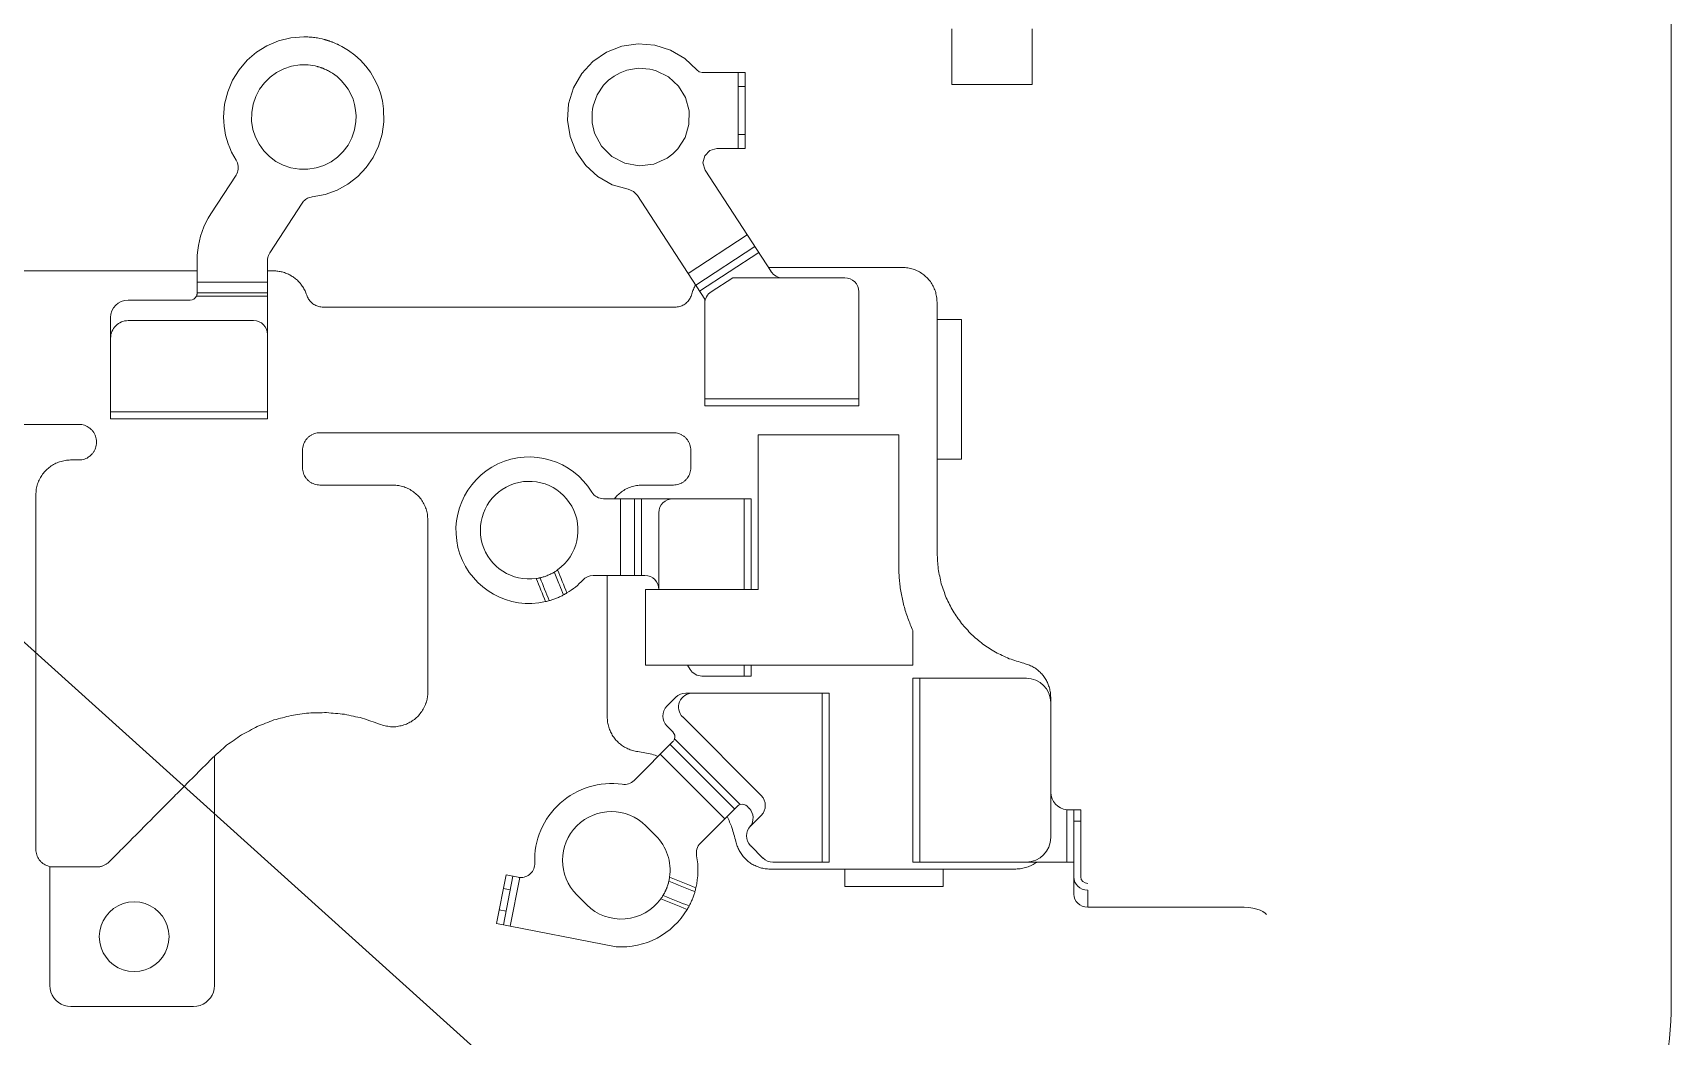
# Model space of a CAD drawing. Header units: millimetres. Extents: x 1863 to 2194, y 977 to 1295.
# Drawn here: x 2170.47 to 2193.97, y 997.81 to 1012.19 of the extents above; entities that cross this region are included whole.
import ezdxf

# ---------------------------------------------------------------- set-up
doc = ezdxf.new("R2010")
doc.units = ezdxf.units.MM
doc.layers.add('05 Tray 實際版框', color=220, linetype='Continuous', lineweight=25)
doc.layers.add('2', color=7, linetype='Continuous', true_color=0xffffff)
doc.layers.add('BMLJ', color=4, linetype='Continuous')
doc.layers.get('0').off()

# ---------------------------------------------------------------- blocks, each defined once
blk = doc.blocks.new('A$C1B9535D9')
at = {"layer": '2', "color": 35, "linetype": 'Continuous', "lineweight": 18}
for p, q in [((71.431, 142.831), (71.431, 145.004)), ((70.036, 142.551), (70.036, 142.731)), ((70.036, 142.731), (70.999, 142.731)), ((71.244, 142.631), (70.036, 142.631)), ((70.201, 142.731), (70.201, 142.631)), ((70.786, 142.631), (70.786, 140.325)), ((71.187, 142.831), (71.431, 142.831)), ((70.786, 142.531), (70.036, 142.531)), ((70.436, 142.301), (68.501, 142.301)), ((59.644, 142.033), (58.844, 142.033)), ((59.644, 140.883), (59.644, 142.033)), ((68.151, 140.325), (68.151, 141.951)), ((70.79, 142.095), (70.786, 142.1)), ((63.013, 140.671), (63.013, 141.021)), ((63.013, 141.021), (65.013, 141.021)), ((65.013, 141.021), (65.013, 140.671)), ((58.844, 140.883), (59.644, 140.883)), ((70.887, 140.76), (71.136, 140.76)), ((71.136, 140.76), (71.136, 139.346)), ((68.151, 140.425), (70.786, 140.425)), ((70.786, 140.325), (68.151, 140.325)), ((64.246, 139.548), (62.614, 139.548)), ((64.146, 137.341), (64.146, 139.548)), ((64.246, 139.548), (64.246, 137.341)), ((62.414, 137.74), (62.414, 139.348)), ((71.136, 139.346), (70.887, 139.346)), ((68.365, 139.125), (70.786, 139.125)), ((68.365, 137.066), (68.365, 139.125)), ((70.786, 139.125), (70.786, 138.316)), ((70.786, 139.025), (68.365, 139.025)), ((60.869, 137.347), (62.322, 138.29)), ((69.834, 138.15), (68.707, 137.023)), ((70.117, 138.15), (70.269, 137.998)), ((70.728, 138.174), (70.551, 137.998)), ((59.471, 137.921), (60.561, 137.921)), ((59.471, 137.301), (59.471, 137.921)), ((59.671, 137.921), (59.671, 137.82)), ((60.361, 137.82), (60.361, 137.921)), ((60.561, 137.921), (60.561, 137.515)), ((62.351, 137.101), (61.8, 137.95)), ((61.967, 138.059), (62.519, 137.21)), ((62.051, 138.114), (62.603, 137.264)), ((64.664, 138.107), (66.88, 138.107)), ((65.58, 138.007), (66.88, 138.007)), ((65.58, 135.89), (65.58, 138.007)), ((66.88, 137.907), (65.58, 137.907)), ((66.88, 138.107), (66.88, 136.49)), ((67.965, 138.007), (68.12, 138.007)), ((68.12, 137.907), (67.965, 137.907)), ((68.12, 138.007), (68.12, 137.299)), ((69.987, 137.949), (70.012, 137.974)), ((60.561, 137.82), (59.471, 137.82)), ((62.414, 137.74), (62.613, 137.432)), ((69.022, 136.906), (69.963, 137.847)), ((69.1, 136.843), (70.026, 137.769)), ((69.987, 137.808), (70.517, 137.278)), ((60.561, 137.515), (60.589, 137.412)), ((70.167, 137.627), (69.241, 136.701)), ((59.272, 137.053), (59.435, 137.224)), ((59.435, 137.224), (59.461, 137.259)), ((59.461, 137.259), (59.471, 137.301)), ((60.589, 137.412), (60.665, 137.339)), ((60.665, 137.339), (60.768, 137.314)), ((60.768, 137.314), (60.869, 137.347)), ((62.721, 137.341), (61.233, 136.375)), ((62.721, 137.341), (64.246, 137.341)), ((59.152, 136.849), (59.272, 137.053)), ((59.534, 136.818), (59.666, 136.961)), ((59.666, 136.961), (59.832, 137.063)), ((59.832, 137.063), (60.02, 137.115)), ((60.02, 137.115), (60.216, 137.113)), ((60.216, 137.113), (60.403, 137.057)), ((60.403, 137.057), (60.567, 136.952)), ((67.965, 137.091), (68.026, 137.129)), ((59.08, 136.623), (59.152, 136.849)), ((59.447, 136.642), (59.534, 136.818)), ((60.567, 136.952), (60.638, 136.881)), ((60.638, 136.881), (60.698, 136.802)), ((60.698, 136.802), (60.784, 136.61)), ((68.424, 136.925), (68.551, 136.797)), ((68.693, 136.738), (68.693, 136.738)), ((68.834, 136.797), (68.919, 136.882)), ((69.616, 136.326), (69.06, 136.882)), ((59.061, 136.387), (59.08, 136.623)), ((59.411, 136.383), (59.423, 136.551)), ((59.423, 136.551), (59.433, 136.597)), ((59.433, 136.597), (59.447, 136.642)), ((60.784, 136.61), (60.81, 136.401)), ((66.88, 136.682), (65.78, 136.682)), ((70.266, 136.496), (70.408, 136.637)), ((59.095, 136.153), (59.061, 136.387)), ((59.44, 136.22), (59.411, 136.383)), ((60.81, 136.401), (60.773, 136.195)), ((61.175, 136.318), (61.145, 136.241)), ((61.233, 136.375), (61.175, 136.318)), ((65.58, 136.432), (66.68, 136.432)), ((65.58, 136.332), (66.68, 136.332)), ((66.68, 136.482), (66.68, 135.738)), ((59.181, 135.932), (59.095, 136.153)), ((59.475, 136.126), (59.44, 136.22)), ((59.523, 136.04), (59.475, 136.126)), ((59.583, 135.961), (59.523, 136.04)), ((60.773, 136.195), (60.676, 136.008)), ((61.145, 136.241), (61.079, 136.014)), ((66.68, 136.132), (65.58, 136.132)), ((72.001, 136.071), (71.667, 134.355)), ((59.314, 135.737), (59.181, 135.932)), ((59.654, 135.89), (59.583, 135.961)), ((59.793, 135.797), (59.654, 135.89)), ((59.95, 135.74), (59.793, 135.797)), ((60.528, 135.859), (60.342, 135.761)), ((60.676, 136.008), (60.528, 135.859)), ((60.963, 135.808), (60.804, 135.633)), ((61.079, 136.014), (60.963, 135.808)), ((59.488, 135.575), (59.314, 135.737)), ((59.693, 135.458), (59.488, 135.575)), ((59.996, 135.73), (59.95, 135.74)), ((60.043, 135.724), (59.996, 135.73)), ((60.194, 135.726), (60.043, 135.724)), ((60.342, 135.761), (60.194, 135.726)), ((60.804, 135.633), (60.609, 135.497)), ((65.484, 135.719), (65.484, 135.719)), ((71.398, 135.647), (71.256, 135.506)), ((59.92, 135.388), (59.693, 135.458)), ((60.156, 135.372), (59.92, 135.388)), ((60.39, 135.409), (60.156, 135.372)), ((60.609, 135.497), (60.39, 135.409)), ((71.004, 134.664), (70.97, 134.491)), ((71.007, 134.687), (71.705, 134.551)), ((71.667, 134.355), (70.97, 134.491)), ((70.989, 134.589), (71.686, 134.453)), ((71.185, 134.551), (71.166, 134.452)), ((71.471, 134.393), (71.49, 134.491)), ((59.99, 132.734), (59.878, 132.717)), ((59.99, 132.734), (60.177, 132.739)), ((60.357, 132.714), (60.177, 132.739)), ((59.469, 132.545), (59.38, 132.479)), ((59.469, 132.545), (59.564, 132.602)), ((59.564, 132.602), (59.664, 132.651)), ((59.769, 132.689), (59.664, 132.651)), ((59.878, 132.717), (59.769, 132.689)), ((60.529, 132.663), (60.357, 132.714)), ((60.689, 132.585), (60.529, 132.663)), ((60.689, 132.585), (60.834, 132.485)), ((59.222, 132.321), (59.155, 132.231)), ((59.222, 132.321), (59.297, 132.404)), ((59.297, 132.404), (59.38, 132.479)), ((59.782, 132.265), (59.712, 132.227)), ((59.855, 132.297), (59.782, 132.265)), ((59.855, 132.297), (59.932, 132.32)), ((59.932, 132.32), (60.011, 132.334)), ((60.092, 132.341), (60.011, 132.334)), ((60.174, 132.338), (60.092, 132.341)), ((60.174, 132.338), (60.295, 132.318)), ((60.295, 132.318), (60.407, 132.28)), ((60.407, 132.28), (60.511, 132.225)), ((60.962, 132.364), (60.834, 132.485)), ((61.071, 132.224), (60.962, 132.364)), ((59.043, 132.018), (59.054, 132.046)), ((59.089, 132.118), (59.074, 132.089)), ((59.097, 132.134), (59.089, 132.118)), ((59.097, 132.134), (59.155, 132.231)), ((59.482, 132.001), (59.531, 132.067)), ((59.586, 132.127), (59.531, 132.067)), ((59.586, 132.127), (59.646, 132.181)), ((59.646, 132.181), (59.712, 132.227)), ((60.603, 132.156), (60.511, 132.225)), ((60.603, 132.156), (60.684, 132.074)), ((60.684, 132.074), (60.751, 131.981)), ((61.071, 132.224), (61.158, 132.067)), ((61.22, 131.896), (61.158, 132.067)), ((58.977, 131.787), (58.984, 131.82)), ((58.984, 131.82), (58.991, 131.852)), ((58.994, 131.868), (58.991, 131.852)), ((58.994, 131.868), (58.998, 131.883)), ((59.023, 131.965), (59.028, 131.979)), ((59.038, 132.006), (59.043, 132.018)), ((59.397, 131.822), (59.392, 131.808)), ((59.397, 131.822), (59.401, 131.836)), ((59.404, 131.841), (59.401, 131.836)), ((59.422, 131.888), (59.411, 131.863)), ((59.428, 131.901), (59.422, 131.888)), ((59.428, 131.901), (59.434, 131.915)), ((59.441, 131.929), (59.434, 131.915)), ((59.441, 131.929), (59.448, 131.943)), ((59.448, 131.943), (59.465, 131.973)), ((59.482, 132.001), (59.465, 131.973)), ((60.804, 131.878), (60.751, 131.981)), ((60.804, 131.878), (60.84, 131.766)), ((61.22, 131.896), (61.254, 131.712)), ((58.961, 131.631), (58.962, 131.65)), ((58.961, 131.631), (58.961, 131.611)), ((58.961, 131.592), (58.961, 131.611)), ((58.961, 131.592), (58.976, 131.405)), ((58.963, 131.67), (58.962, 131.65)), ((58.963, 131.67), (58.965, 131.69)), ((58.965, 131.69), (58.967, 131.709)), ((58.967, 131.709), (58.969, 131.729)), ((58.971, 131.748), (58.969, 131.729)), ((58.974, 131.768), (58.971, 131.748)), ((58.977, 131.787), (58.974, 131.768)), ((59.363, 131.655), (59.367, 131.688)), ((59.363, 131.655), (59.363, 131.533)), ((59.372, 131.721), (59.367, 131.688)), ((59.372, 131.721), (59.378, 131.753)), ((59.378, 131.753), (59.385, 131.782)), ((60.84, 131.766), (60.858, 131.649)), ((60.858, 131.527), (60.858, 131.649)), ((61.254, 131.712), (61.257, 131.694)), ((61.261, 131.676), (61.257, 131.694)), ((61.267, 131.659), (61.261, 131.676)), ((61.267, 131.659), (61.274, 131.643)), ((61.282, 131.628), (61.274, 131.643)), ((61.282, 131.628), (61.292, 131.613)), ((61.304, 131.6), (61.292, 131.613)), ((61.316, 131.587), (61.304, 131.6)), ((61.316, 131.587), (61.329, 131.575)), ((61.344, 131.565), (61.329, 131.575)), ((61.344, 131.565), (62.055, 131.104)), ((59.019, 131.228), (58.976, 131.405)), ((59.381, 131.415), (59.363, 131.533)), ((59.381, 131.415), (59.417, 131.304)), ((60.8, 131.294), (60.838, 131.406)), ((60.858, 131.527), (60.838, 131.406)), ((59.019, 131.228), (59.089, 131.063)), ((59.417, 131.304), (59.47, 131.201)), ((59.537, 131.108), (59.47, 131.201)), ((59.618, 131.026), (59.537, 131.108)), ((60.594, 131.017), (60.676, 131.098)), ((60.745, 131.191), (60.676, 131.098)), ((60.745, 131.191), (60.8, 131.294)), ((62.055, 131.104), (62.065, 131.098)), ((62.065, 131.098), (62.075, 131.092)), ((62.075, 131.092), (62.085, 131.087)), ((59.089, 131.063), (59.182, 130.912)), ((59.297, 130.778), (59.182, 130.912)), ((59.618, 131.026), (59.71, 130.956)), ((59.71, 130.956), (59.814, 130.902)), ((59.926, 130.864), (59.814, 130.902)), ((60.047, 130.844), (59.926, 130.864)), ((60.286, 130.861), (60.169, 130.843)), ((60.286, 130.861), (60.397, 130.898)), ((60.5, 130.95), (60.397, 130.898)), ((60.594, 131.017), (60.5, 130.95)), ((62.085, 131.087), (62.096, 131.083)), ((62.096, 131.083), (62.107, 131.079)), ((62.118, 131.076), (62.107, 131.079)), ((62.118, 131.076), (62.129, 131.074)), ((62.129, 131.074), (62.141, 131.072)), ((62.152, 131.071), (62.141, 131.072)), ((62.164, 131.071), (62.152, 131.071)), ((64.433, 131.071), (62.164, 131.071)), ((62.627, 131.071), (62.627, 130.061)), ((62.677, 130.051), (62.677, 131.071)), ((63.027, 129.071), (63.027, 130.871)), ((64.333, 128.821), (64.333, 131.071)), ((64.433, 131.071), (64.433, 128.821)), ((59.297, 130.778), (59.431, 130.663)), ((59.431, 130.663), (59.582, 130.57)), ((60.047, 130.844), (60.169, 130.843)), ((60.726, 130.619), (60.67, 130.586)), ((60.746, 130.631), (60.726, 130.619)), ((60.767, 130.639), (60.746, 130.631)), ((60.789, 130.646), (60.767, 130.639)), ((60.812, 130.65), (60.789, 130.646)), ((60.812, 130.65), (60.834, 130.651)), ((60.856, 130.649), (60.834, 130.651)), ((60.856, 130.649), (60.879, 130.645)), ((60.879, 130.645), (60.901, 130.639)), ((60.922, 130.63), (60.901, 130.639)), ((60.922, 130.63), (60.942, 130.619)), ((61.499, 130.256), (60.942, 130.619)), ((59.747, 130.5), (59.582, 130.57)), ((59.747, 130.5), (59.924, 130.456)), ((60.11, 130.441), (59.924, 130.456)), ((60.11, 130.441), (60.176, 130.443)), ((60.24, 130.449), (60.176, 130.443)), ((60.305, 130.458), (60.24, 130.449)), ((60.305, 130.458), (60.368, 130.47)), ((60.431, 130.487), (60.368, 130.47)), ((60.431, 130.487), (60.493, 130.506)), ((60.493, 130.506), (60.553, 130.529)), ((60.553, 130.529), (60.612, 130.556)), ((60.612, 130.556), (60.67, 130.586)), ((61.499, 130.256), (61.559, 130.22)), ((61.621, 130.187), (61.559, 130.22)), ((61.684, 130.158), (61.621, 130.187)), ((61.749, 130.133), (61.684, 130.158)), ((69.269, 130.309), (72.555, 130.309)), ((72.555, 130.309), (72.604, 130.305)), ((72.604, 130.305), (72.65, 130.294)), ((72.65, 130.294), (72.693, 130.275)), ((72.693, 130.275), (72.733, 130.251)), ((72.733, 130.251), (72.767, 130.221)), ((72.767, 130.221), (72.797, 130.186)), ((72.797, 130.186), (72.822, 130.147)), ((61.749, 130.133), (61.815, 130.111)), ((61.882, 130.093), (61.815, 130.111)), ((61.882, 130.093), (61.95, 130.079)), ((62.019, 130.069), (61.95, 130.079)), ((62.088, 130.063), (62.019, 130.069)), ((62.158, 130.061), (62.088, 130.063)), ((62.158, 130.061), (62.477, 130.061)), ((62.633, 130.061), (62.477, 130.061)), ((62.733, 129.071), (62.733, 129.961)), ((72.822, 130.147), (72.84, 130.104)), ((72.84, 130.104), (72.851, 130.058)), ((72.851, 130.058), (72.855, 130.01)), ((72.855, 130.01), (72.855, 128.25)), ((71.453, 129.454), (71.412, 129.389)), ((71.502, 129.513), (71.453, 129.454)), ((71.561, 129.563), (71.502, 129.513)), ((71.626, 129.603), (71.561, 129.563)), ((71.697, 129.634), (71.626, 129.603)), ((71.774, 129.653), (71.697, 129.634)), ((71.855, 129.659), (71.774, 129.653)), ((71.936, 129.653), (71.855, 129.659)), ((72.013, 129.634), (71.936, 129.653)), ((72.085, 129.603), (72.013, 129.634)), ((72.151, 129.563), (72.085, 129.603)), ((72.209, 129.513), (72.151, 129.563)), ((72.259, 129.454), (72.209, 129.513)), ((72.3, 129.389), (72.259, 129.454)), ((71.363, 129.24), (71.356, 129.159)), ((71.382, 129.317), (71.363, 129.24)), ((71.412, 129.389), (71.382, 129.317)), ((72.33, 129.317), (72.3, 129.389)), ((72.349, 129.24), (72.33, 129.317)), ((72.356, 129.159), (72.349, 129.24)), ((71.356, 129.159), (71.363, 129.078)), ((71.363, 129.078), (71.382, 129.001)), ((71.382, 129.001), (71.412, 128.929)), ((72.3, 128.929), (72.33, 129.001)), ((72.33, 129.001), (72.349, 129.078)), ((72.349, 129.078), (72.356, 129.159)), ((64.433, 128.821), (62.983, 128.821)), ((71.412, 128.929), (71.453, 128.863)), ((71.453, 128.863), (71.502, 128.805)), ((71.502, 128.805), (71.561, 128.755)), ((71.561, 128.755), (71.626, 128.714)), ((72.085, 128.714), (72.151, 128.755)), ((72.151, 128.755), (72.209, 128.805)), ((72.209, 128.805), (72.259, 128.863)), ((72.259, 128.863), (72.3, 128.929)), ((71.626, 128.714), (71.697, 128.684)), ((71.697, 128.684), (71.774, 128.665)), ((71.774, 128.665), (71.855, 128.658)), ((71.855, 128.658), (71.936, 128.665)), ((71.936, 128.665), (72.013, 128.684)), ((72.013, 128.684), (72.085, 128.714)), ((72.767, 128.037), (72.733, 128.007)), ((72.797, 128.072), (72.767, 128.037)), ((72.822, 128.112), (72.797, 128.072)), ((72.84, 128.155), (72.822, 128.112)), ((72.851, 128.201), (72.84, 128.155)), ((72.855, 128.25), (72.851, 128.201)), ((72.555, 127.95), (70.85, 127.95)), ((72.604, 127.953), (72.555, 127.95)), ((72.65, 127.965), (72.604, 127.953)), ((72.693, 127.983), (72.65, 127.965)), ((72.733, 128.007), (72.693, 127.983))]:
    blk.add_line(p, q, dxfattribs=at)
for centre, radius, start, end in [((69.786, 142.551), 0.25, 270, 355.4892), ((68.501, 141.951), 0.35, 90, 180), ((70.436, 141.951), 0.35, 0, 90), ((62.614, 139.348), 0.2, 90, 180), ((62.214, 138.457), 0.2, 302.9887, 0), ((69.975, 138.008), 0.2, 45, 135), ((70.586, 138.316), 0.2, 315, 0), ((70.058, 137.879), 0.1, 135, 198.5792), ((70.153, 137.833), 0.2, 50.0198, 135), ((70.41, 138.139), 0.2, 224.9992, 315), ((62.781, 137.541), 0.2, 212.9616, 270), ((67.92, 137.299), 0.2, 301.9264, 0), ((70.658, 137.419), 0.2, 225, 280.8385), ((70.903, 136.142), 1.1, 76.6707, 100.8376), ((68.565, 137.164), 0.2, 180, 315), ((68.565, 137.066), 0.2, 180, 225), ((70.903, 136.142), 1.1, 356.2892, 59.3293), ((65.78, 136.882), 0.2, 180, 270), ((68.693, 136.938), 0.2, 225, 315), ((68.99, 136.811), 0.1, 71.4208, 135), ((70.903, 136.142), 0.7, 81.7038, 135), ((66.88, 136.482), 0.2, 90, 180), ((70.761, 136.001), 0.7, 135, 315), ((70.903, 136.142), 0.7, 315, 54.2962), ((69.474, 136.185), 0.2, 351.869, 45), ((70.761, 136.001), 1.1, 171.8701, 272.0234), ((65.38, 135.89), 0.2, 301.3323, 0), ((66.03, 134.822), 1.05, 121.3323, 12.913), ((66.88, 135.738), 0.2, 179.9987, 227.1564), ((66.03, 134.822), 1.05, 31.087, 47.1564), ((66.03, 134.822), 0.7, 35.7037, 286.2957), ((66.03, 134.822), 0.7, 286.2957, 8.2962), ((70.807, 134.702), 0.2, 355.7936, 92.022), ((63.227, 130.871), 0.2, 90, 180), ((62.633, 129.961), 0.1, 0, 64.0427), ((62.983, 129.071), 0.25, 180, 270), ((63.277, 129.071), 0.25, 179.999, 270)]:
    blk.add_arc(centre, radius, start, end, dxfattribs=at)
for centre, major_axis, ratio, start_param, end_param in [((71.568, 145.004), (0, -0.4), 0.34202, 3.355769, 4.712389), ((70.999, 142.831), (0, 0.1), 0.939693, 3.141593, 4.712389), ((70.999, 142.831), (0, -0.2), 0.939693, 0, 1.570778), ((71.244, 142.831), (0, 0.2), 0.939693, 3.141593, 4.712389)]:
    blk.add_ellipse(centre, major_axis=major_axis, ratio=ratio, start_param=start_param, end_param=end_param, dxfattribs=at)
for points, degree in [([(70.036, 142.531), (70.036, 142.538), (70.036, 142.544), (70.036, 142.551)], 3), ([(68.065, 142.149), (68.051, 142.132), (68.037, 142.115), (68.023, 142.098)], 3), ([(68.114, 142.193), (68.098, 142.178), (68.082, 142.163), (68.065, 142.149)], 3), ([(68.168, 142.23), (68.15, 142.217), (68.132, 142.205), (68.114, 142.193)], 3), ([(68.227, 142.26), (68.208, 142.25), (68.188, 142.24), (68.168, 142.23)], 3), ([(68.29, 142.282), (68.269, 142.274), (68.248, 142.267), (68.227, 142.26)], 3), ([(68.356, 142.295), (68.334, 142.291), (68.312, 142.286), (68.29, 142.282)], 3), ([(68.424, 142.3), (68.401, 142.298), (68.379, 142.297), (68.356, 142.295)], 3), ([(68.482, 142.3), (68.424, 142.3)], 1), ([(67.938, 141.916), (67.916, 141.846), (67.894, 141.775), (67.872, 141.704)], 3), ([(67.958, 141.982), (67.951, 141.96), (67.945, 141.938), (67.938, 141.916)], 3), ([(67.987, 142.043), (67.977, 142.022), (67.968, 142.002), (67.958, 141.982)], 3), ([(68.023, 142.098), (68.011, 142.08), (67.999, 142.061), (67.987, 142.043)], 3), ([(70.831, 142.03), (70.817, 142.052), (70.804, 142.073), (70.79, 142.095)], 3), ([(70.861, 141.958), (70.851, 141.982), (70.841, 142.006), (70.831, 142.03)], 3), ([(70.88, 141.881), (70.874, 141.907), (70.867, 141.932), (70.861, 141.958)], 3), ([(67.872, 141.704), (67.841, 141.638), (67.81, 141.573), (67.779, 141.507)], 3), ([(70.887, 141.8), (70.884, 141.827), (70.882, 141.854), (70.88, 141.881)], 3), ([(70.887, 138.275), (70.887, 141.8)], 1), ([(67.779, 141.507), (67.74, 141.446), (67.701, 141.386), (67.662, 141.326)], 3), ([(67.662, 141.326), (67.616, 141.271), (67.57, 141.217), (67.524, 141.163)], 3), ([(67.366, 141.02), (67.307, 140.98), (67.249, 140.94), (67.191, 140.899)], 3), ([(67.524, 141.163), (67.471, 141.115), (67.419, 141.068), (67.366, 141.02)], 3), ([(66.797, 140.73), (66.726, 140.716), (66.655, 140.701), (66.584, 140.686)], 3), ([(67, 140.802), (66.932, 140.778), (66.865, 140.754), (66.797, 140.73)], 3), ([(67.191, 140.899), (67.127, 140.867), (67.064, 140.835), (67, 140.802)], 3), ([(62.41, 140.525), (62.393, 140.505), (62.377, 140.486), (62.36, 140.467)], 3), ([(62.468, 140.575), (62.449, 140.558), (62.43, 140.541), (62.41, 140.525)], 3), ([(62.534, 140.615), (62.512, 140.602), (62.49, 140.588), (62.468, 140.575)], 3), ([(62.606, 140.646), (62.582, 140.635), (62.558, 140.625), (62.534, 140.615)], 3), ([(62.683, 140.664), (62.657, 140.658), (62.631, 140.652), (62.606, 140.646)], 3), ([(62.764, 140.671), (62.737, 140.669), (62.71, 140.667), (62.683, 140.664)], 3), ([(66.362, 140.671), (62.764, 140.671)], 1), ([(66.584, 140.686), (66.51, 140.681), (66.436, 140.676), (66.362, 140.671)], 3), ([(62.27, 140.253), (62.268, 140.225), (62.266, 140.198), (62.264, 140.171)], 3), ([(62.289, 140.33), (62.283, 140.304), (62.276, 140.278), (62.27, 140.253)], 3), ([(62.319, 140.401), (62.309, 140.377), (62.299, 140.353), (62.289, 140.33)], 3), ([(62.36, 140.467), (62.347, 140.445), (62.333, 140.423), (62.319, 140.401)], 3), ([(67.292, 140.253), (67.262, 140.242), (67.232, 140.232), (67.203, 140.222)], 3), ([(67.381, 140.287), (67.351, 140.275), (67.322, 140.264), (67.292, 140.253)], 3), ([(67.468, 140.325), (67.439, 140.312), (67.41, 140.3), (67.381, 140.287)], 3), ([(67.965, 140.325), (67.468, 140.325)], 1), ([(67.965, 136.49), (67.965, 140.325)], 1), ([(62.264, 140.171), (62.264, 138.251)], 1), ([(66.55, 140.122), (64.664, 140.122)], 1), ([(64.664, 140.122), (64.664, 138.107)], 1), ([(66.645, 140.124), (66.613, 140.123), (66.582, 140.122), (66.55, 140.122)], 3), ([(66.74, 140.13), (66.708, 140.128), (66.676, 140.126), (66.645, 140.124)], 3), ([(66.834, 140.14), (66.802, 140.137), (66.771, 140.133), (66.74, 140.13)], 3), ([(66.927, 140.155), (66.896, 140.15), (66.865, 140.145), (66.834, 140.14)], 3), ([(67.02, 140.173), (66.989, 140.167), (66.958, 140.161), (66.927, 140.155)], 3), ([(67.112, 140.196), (67.081, 140.188), (67.05, 140.181), (67.02, 140.173)], 3), ([(67.203, 140.222), (67.172, 140.213), (67.142, 140.204), (67.112, 140.196)], 3), ([(70.845, 138.075), (70.852, 138.096), (70.86, 138.117), (70.868, 138.139)], 3), ([(70.868, 138.139), (70.872, 138.161), (70.877, 138.183), (70.882, 138.206)], 3), ([(70.882, 138.206), (70.883, 138.229), (70.885, 138.252), (70.887, 138.275)], 3), ([(70.679, 137.869), (70.696, 137.884), (70.713, 137.898), (70.73, 137.912)], 3), ([(70.73, 137.912), (70.745, 137.929), (70.761, 137.945), (70.776, 137.961)], 3), ([(70.776, 137.961), (70.788, 137.979), (70.801, 137.998), (70.814, 138.016)], 3), ([(70.814, 138.016), (70.824, 138.036), (70.835, 138.055), (70.845, 138.075)], 3), ([(70.133, 137.662), (70.186, 137.685), (70.239, 137.707), (70.292, 137.73)], 3), ([(70.292, 137.73), (70.359, 137.749), (70.425, 137.767), (70.492, 137.786)], 3), ([(70.492, 137.786), (70.514, 137.793), (70.537, 137.799), (70.559, 137.806)], 3), ([(70.559, 137.806), (70.58, 137.815), (70.601, 137.824), (70.622, 137.834)], 3), ([(70.622, 137.834), (70.641, 137.846), (70.66, 137.858), (70.679, 137.869)], 3), ([(62.519, 137.205), (62.539, 137.195), (62.559, 137.186), (62.579, 137.176)], 3), ([(71.004, 136.835), (71.055, 136.961), (71.106, 137.087), (71.156, 137.213)], 3), ([(71.21, 137.199), (71.16, 137.074), (71.11, 136.949), (71.059, 136.825)], 3), ([(71.156, 137.213), (71.176, 137.208), (71.194, 137.203), (71.21, 137.199)], 3), ([(62.579, 137.176), (62.6, 137.169), (62.622, 137.162), (62.644, 137.155)], 3), ([(62.644, 137.155), (62.655, 137.152), (62.665, 137.148), (62.676, 137.145)], 3), ([(62.676, 137.145), (62.686, 137.14), (62.696, 137.135), (62.706, 137.13)], 3), ([(62.706, 137.13), (62.715, 137.124), (62.725, 137.119), (62.734, 137.113)], 3), ([(62.734, 137.113), (62.742, 137.105), (62.75, 137.098), (62.759, 137.091)], 3), ([(62.759, 137.091), (62.766, 137.083), (62.773, 137.075), (62.78, 137.067)], 3), ([(62.78, 137.067), (62.787, 137.058), (62.793, 137.049), (62.799, 137.04)], 3), ([(62.799, 137.04), (62.804, 137.03), (62.809, 137.02), (62.814, 137.01)], 3), ([(62.814, 137.01), (62.817, 137), (62.821, 136.99), (62.824, 136.979)], 3), ([(62.824, 136.979), (62.827, 136.968), (62.829, 136.957), (62.831, 136.946)], 3), ([(64.637, 136.931), (64.64, 136.944), (64.643, 136.957), (64.646, 136.969)], 3), ([(64.646, 136.969), (64.651, 136.981), (64.656, 136.993), (64.661, 137.005)], 3), ([(64.661, 137.005), (64.668, 137.016), (64.675, 137.027), (64.682, 137.038)], 3), ([(64.682, 137.038), (64.69, 137.048), (64.698, 137.057), (64.707, 137.067)], 3), ([(64.707, 137.067), (64.716, 137.075), (64.726, 137.084), (64.736, 137.092)], 3), ([(64.736, 137.092), (64.747, 137.099), (64.758, 137.106), (64.769, 137.113)], 3), ([(64.769, 137.113), (64.781, 137.118), (64.793, 137.123), (64.805, 137.128)], 3), ([(64.805, 137.128), (64.817, 137.131), (64.83, 137.134), (64.843, 137.137)], 3), ([(64.843, 137.137), (64.856, 137.138), (64.87, 137.139), (64.884, 137.14)], 3), ([(64.884, 137.14), (65.134, 137.14)], 1), ([(65.134, 137.14), (65.147, 137.139), (65.161, 137.138), (65.174, 137.137)], 3), ([(65.174, 137.137), (65.187, 137.134), (65.2, 137.131), (65.213, 137.128)], 3), ([(65.213, 137.128), (65.225, 137.123), (65.237, 137.118), (65.249, 137.113)], 3), ([(65.249, 137.113), (65.259, 137.106), (65.27, 137.099), (65.281, 137.092)], 3), ([(65.281, 137.092), (65.291, 137.084), (65.301, 137.075), (65.31, 137.067)], 3), ([(65.31, 137.067), (65.319, 137.057), (65.327, 137.048), (65.335, 137.038)], 3), ([(65.335, 137.038), (65.342, 137.027), (65.349, 137.016), (65.356, 137.005)], 3), ([(65.356, 137.005), (65.361, 136.993), (65.366, 136.981), (65.371, 136.969)], 3), ([(65.371, 136.969), (65.374, 136.957), (65.377, 136.944), (65.38, 136.931)], 3), ([(71.264, 136.742), (71.315, 136.867), (71.365, 136.991), (71.415, 137.116)], 3), ([(71.464, 137.089), (71.413, 136.963), (71.362, 136.837), (71.311, 136.711)], 3), ([(71.464, 137.089), (71.447, 137.099), (71.43, 137.108), (71.415, 137.116)], 3), ([(62.831, 136.946), (62.832, 136.935), (62.833, 136.924), (62.834, 136.912)], 3), ([(62.834, 136.912), (62.834, 131.869)], 1), ([(64.633, 136.891), (64.635, 136.904), (64.636, 136.918), (64.637, 136.931)], 3), ([(64.633, 131.822), (64.633, 136.891)], 1), ([(65.38, 136.931), (65.381, 136.918), (65.382, 136.904), (65.384, 136.891)], 3), ([(65.384, 136.891), (65.384, 136.441)], 1), ([(69.203, 136.379), (69.216, 136.447), (69.229, 136.515), (69.242, 136.583)], 3), ([(69.242, 136.583), (69.251, 136.613), (69.261, 136.642), (69.271, 136.672)], 3), ([(65.384, 136.441), (65.386, 136.414), (65.388, 136.387), (65.39, 136.36)], 3), ([(65.39, 136.36), (65.396, 136.334), (65.403, 136.308), (65.409, 136.283)], 3), ([(65.409, 136.283), (65.419, 136.259), (65.429, 136.235), (65.439, 136.211)], 3), ([(66.88, 136.49), (67.965, 136.49)], 1), ([(69.164, 136.237), (69.172, 136.26), (69.18, 136.283), (69.188, 136.306)], 3), ([(69.188, 136.306), (69.193, 136.33), (69.198, 136.354), (69.203, 136.379)], 3), ([(65.439, 136.211), (65.453, 136.189), (65.466, 136.167), (65.48, 136.145)], 3), ([(65.48, 136.145), (65.497, 136.126), (65.513, 136.106), (65.53, 136.087)], 3), ([(65.53, 136.087), (65.547, 136.073), (65.564, 136.058), (65.58, 136.044)], 3), ([(68.919, 135.988), (68.94, 136), (68.961, 136.011), (68.982, 136.023)], 3), ([(68.982, 136.023), (69, 136.037), (69.019, 136.052), (69.038, 136.066)], 3), ([(69.038, 136.066), (69.054, 136.083), (69.071, 136.1), (69.088, 136.117)], 3), ([(69.088, 136.117), (69.102, 136.136), (69.116, 136.155), (69.13, 136.174)], 3), ([(69.13, 136.174), (69.141, 136.195), (69.152, 136.216), (69.164, 136.237)], 3), ([(66.68, 135.941), (68.707, 135.941)], 1), ([(68.707, 135.941), (68.732, 135.943), (68.757, 135.944), (68.781, 135.946)], 3), ([(68.781, 135.946), (68.805, 135.952), (68.829, 135.957), (68.852, 135.962)], 3), ([(68.852, 135.962), (68.875, 135.971), (68.897, 135.98), (68.919, 135.988)], 3), ([(66.599, 135.23), (66.709, 135.275), (66.819, 135.32), (66.93, 135.364)], 3), ([(66.957, 135.316), (66.949, 135.33), (66.94, 135.347), (66.93, 135.364)], 3), ([(66.713, 134.978), (66.822, 135.022), (66.931, 135.066), (67.04, 135.111)], 3), ([(67.054, 135.057), (67.049, 135.076), (67.044, 135.095), (67.04, 135.111)], 3), ([(66.723, 134.923), (66.833, 134.967), (66.944, 135.012), (67.054, 135.057)], 3), ([(71.004, 134.664), (71.005, 134.671), (71.006, 134.679), (71.007, 134.687)], 3), ([(71.007, 134.687), (71.006, 134.679), (71.005, 134.671), (71.004, 134.664)], 3), ([(65.53, 133.223), (65.513, 133.204), (65.497, 133.184), (65.48, 133.165)], 3), ([(65.588, 133.273), (65.569, 133.257), (65.549, 133.24), (65.53, 133.223)], 3), ([(65.654, 133.314), (65.632, 133.3), (65.61, 133.287), (65.588, 133.273)], 3), ([(65.726, 133.344), (65.702, 133.334), (65.678, 133.324), (65.654, 133.314)], 3), ([(65.802, 133.363), (65.777, 133.357), (65.751, 133.35), (65.726, 133.344)], 3), ([(65.884, 133.37), (65.857, 133.367), (65.83, 133.365), (65.802, 133.363)], 3), ([(68.347, 133.37), (65.884, 133.37)], 1), ([(68.367, 133.369), (68.36, 133.369), (68.354, 133.369), (68.347, 133.37)], 3), ([(68.387, 133.368), (68.38, 133.368), (68.374, 133.369), (68.367, 133.369)], 3), ([(68.406, 133.366), (68.4, 133.367), (68.393, 133.367), (68.387, 133.368)], 3), ([(68.426, 133.363), (68.419, 133.364), (68.413, 133.365), (68.406, 133.366)], 3), ([(68.445, 133.36), (68.438, 133.361), (68.432, 133.362), (68.426, 133.363)], 3), ([(68.464, 133.356), (68.458, 133.357), (68.451, 133.359), (68.445, 133.36)], 3), ([(68.483, 133.351), (68.477, 133.352), (68.47, 133.354), (68.464, 133.356)], 3), ([(68.502, 133.345), (68.496, 133.347), (68.489, 133.349), (68.483, 133.351)], 3), ([(68.52, 133.338), (68.514, 133.341), (68.508, 133.343), (68.502, 133.345)], 3), ([(68.539, 133.331), (68.533, 133.334), (68.527, 133.336), (68.52, 133.338)], 3), ([(68.611, 133.294), (68.587, 133.307), (68.563, 133.319), (68.539, 133.331)], 3), ([(68.675, 133.247), (68.654, 133.263), (68.633, 133.279), (68.611, 133.294)], 3), ([(68.73, 133.192), (68.712, 133.21), (68.693, 133.229), (68.675, 133.247)], 3), ([(65.409, 133.028), (65.403, 133.002), (65.396, 132.976), (65.39, 132.951)], 3), ([(65.439, 133.099), (65.429, 133.075), (65.419, 133.051), (65.409, 133.028)], 3), ([(65.48, 133.165), (65.466, 133.143), (65.453, 133.121), (65.439, 133.099)], 3), ([(68.775, 133.129), (68.76, 133.15), (68.745, 133.171), (68.73, 133.192)], 3), ([(68.809, 133.061), (68.798, 133.083), (68.786, 133.106), (68.775, 133.129)], 3), ([(68.833, 132.988), (68.825, 133.012), (68.817, 133.036), (68.809, 133.061)], 3), ([(68.846, 132.912), (68.842, 132.937), (68.837, 132.962), (68.833, 132.988)], 3), ([(65.39, 132.951), (65.388, 132.923), (65.386, 132.896), (65.384, 132.869)], 3), ([(65.384, 132.869), (65.384, 131.822)], 1), ([(68.809, 132.678), (68.818, 132.704), (68.826, 132.73), (68.834, 132.756)], 3), ([(68.834, 132.756), (68.838, 132.782), (68.842, 132.808), (68.846, 132.834)], 3), ([(68.846, 132.834), (68.846, 132.86), (68.846, 132.886), (68.846, 132.912)], 3), ([(68.723, 132.429), (68.752, 132.512), (68.78, 132.595), (68.809, 132.678)], 3), ([(68.668, 132.174), (68.686, 132.259), (68.705, 132.344), (68.723, 132.429)], 3), ([(68.644, 131.918), (68.652, 132.003), (68.66, 132.089), (68.668, 132.174)], 3), ([(62.825, 131.806), (62.822, 131.796), (62.819, 131.786), (62.816, 131.777)], 3), ([(62.831, 131.837), (62.829, 131.827), (62.827, 131.817), (62.825, 131.806)], 3), ([(62.834, 131.869), (62.833, 131.859), (62.832, 131.848), (62.831, 131.837)], 3), ([(64.637, 131.781), (64.636, 131.795), (64.635, 131.808), (64.633, 131.822)], 3), ([(65.384, 131.822), (65.382, 131.808), (65.381, 131.795), (65.38, 131.781)], 3), ([(68.65, 131.662), (68.648, 131.747), (68.646, 131.833), (68.644, 131.918)], 3), ([(62.545, 131.578), (62.528, 131.565), (62.511, 131.553), (62.494, 131.541)], 3), ([(62.6, 131.608), (62.582, 131.598), (62.563, 131.588), (62.545, 131.578)], 3), ([(62.66, 131.632), (62.64, 131.624), (62.62, 131.616), (62.6, 131.608)], 3), ([(62.69, 131.644), (62.68, 131.64), (62.67, 131.636), (62.66, 131.632)], 3), ([(62.718, 131.659), (62.709, 131.654), (62.699, 131.649), (62.69, 131.644)], 3), ([(62.743, 131.677), (62.735, 131.671), (62.726, 131.665), (62.718, 131.659)], 3), ([(62.766, 131.699), (62.758, 131.692), (62.751, 131.684), (62.743, 131.677)], 3), ([(62.786, 131.722), (62.779, 131.714), (62.773, 131.707), (62.766, 131.699)], 3), ([(62.802, 131.748), (62.797, 131.74), (62.791, 131.731), (62.786, 131.722)], 3), ([(62.816, 131.777), (62.811, 131.767), (62.807, 131.758), (62.802, 131.748)], 3), ([(64.646, 131.743), (64.643, 131.756), (64.64, 131.768), (64.637, 131.781)], 3), ([(64.661, 131.707), (64.656, 131.719), (64.651, 131.731), (64.646, 131.743)], 3), ([(64.682, 131.674), (64.675, 131.685), (64.668, 131.696), (64.661, 131.707)], 3), ([(64.707, 131.645), (64.698, 131.655), (64.69, 131.665), (64.682, 131.674)], 3), ([(64.736, 131.62), (64.726, 131.628), (64.716, 131.637), (64.707, 131.645)], 3), ([(64.769, 131.6), (64.758, 131.607), (64.747, 131.613), (64.736, 131.62)], 3), ([(64.805, 131.585), (64.793, 131.59), (64.781, 131.595), (64.769, 131.6)], 3), ([(64.843, 131.575), (64.83, 131.578), (64.817, 131.581), (64.805, 131.585)], 3), ([(64.884, 131.572), (64.87, 131.573), (64.856, 131.574), (64.843, 131.575)], 3), ([(65.134, 131.572), (64.884, 131.572)], 1), ([(64.884, 131.572), (64.884, 131.572), (64.884, 131.572), (64.884, 131.572)], 3), ([(65.174, 131.575), (65.161, 131.574), (65.147, 131.573), (65.134, 131.572)], 3), ([(65.213, 131.585), (65.2, 131.581), (65.187, 131.578), (65.174, 131.575)], 3), ([(65.249, 131.6), (65.237, 131.595), (65.225, 131.59), (65.213, 131.585)], 3), ([(65.281, 131.62), (65.27, 131.613), (65.259, 131.607), (65.249, 131.6)], 3), ([(65.31, 131.645), (65.301, 131.637), (65.291, 131.628), (65.281, 131.62)], 3), ([(65.335, 131.674), (65.327, 131.665), (65.319, 131.655), (65.31, 131.645)], 3), ([(65.356, 131.707), (65.349, 131.696), (65.342, 131.685), (65.335, 131.674)], 3), ([(65.371, 131.743), (65.366, 131.731), (65.361, 131.719), (65.356, 131.707)], 3), ([(65.38, 131.781), (65.377, 131.768), (65.374, 131.756), (65.371, 131.743)], 3), ([(68.685, 131.409), (68.673, 131.494), (68.661, 131.578), (68.65, 131.662)], 3), ([(62.35, 131.342), (62.343, 131.322), (62.336, 131.302), (62.33, 131.282)], 3), ([(62.376, 131.398), (62.367, 131.379), (62.358, 131.36), (62.35, 131.342)], 3), ([(62.41, 131.45), (62.398, 131.433), (62.387, 131.415), (62.376, 131.398)], 3), ([(62.449, 131.498), (62.436, 131.482), (62.423, 131.466), (62.41, 131.45)], 3), ([(62.494, 131.541), (62.479, 131.526), (62.464, 131.512), (62.449, 131.498)], 3), ([(68.75, 131.163), (68.728, 131.245), (68.707, 131.327), (68.685, 131.409)], 3), ([(62.318, 131.22), (62.316, 131.198), (62.315, 131.177), (62.314, 131.155)], 3), ([(62.314, 131.155), (62.314, 131.071)], 1), ([(62.33, 131.282), (62.326, 131.261), (62.322, 131.241), (62.318, 131.22)], 3), ([(68.843, 130.924), (68.812, 131.004), (68.781, 131.083), (68.75, 131.163)], 3), ([(62.477, 130.061), (62.477, 131.071)], 1), ([(68.964, 130.697), (68.923, 130.773), (68.883, 130.849), (68.843, 130.924)], 3), ([(69.112, 130.484), (69.063, 130.555), (69.013, 130.626), (68.964, 130.697)], 3), ([(69.288, 130.287), (69.23, 130.353), (69.171, 130.419), (69.112, 130.484)], 3), ([(70.781, 128.802), (69.288, 130.287)], 1), ([(62.314, 130.061), (62.314, 126.162)], 1), ([(70.795, 128.787), (70.79, 128.792), (70.786, 128.797), (70.781, 128.802)], 3), ([(70.807, 128.772), (70.803, 128.777), (70.799, 128.782), (70.795, 128.787)], 3), ([(70.818, 128.755), (70.815, 128.761), (70.811, 128.766), (70.807, 128.772)], 3), ([(70.828, 128.738), (70.825, 128.744), (70.821, 128.75), (70.818, 128.755)], 3), ([(70.836, 128.721), (70.833, 128.726), (70.831, 128.732), (70.828, 128.738)], 3), ([(64.542, 128.483), (64.548, 128.493), (64.555, 128.504), (64.562, 128.515)], 3), ([(64.562, 128.515), (64.57, 128.525), (64.578, 128.535), (64.587, 128.544)], 3), ([(64.587, 128.544), (64.597, 128.553), (64.606, 128.561), (64.616, 128.569)], 3), ([(64.616, 128.569), (64.627, 128.576), (64.638, 128.583), (64.649, 128.59)], 3), ([(64.649, 128.59), (64.661, 128.595), (64.673, 128.6), (64.685, 128.605)], 3), ([(64.685, 128.605), (64.697, 128.608), (64.71, 128.611), (64.723, 128.614)], 3), ([(64.723, 128.614), (64.737, 128.616), (64.75, 128.617), (64.764, 128.618)], 3), ([(64.764, 128.618), (64.773, 128.618)], 1), ([(64.773, 128.618), (64.787, 128.617), (64.801, 128.616), (64.814, 128.614)], 3), ([(64.814, 128.614), (64.827, 128.611), (64.84, 128.608), (64.853, 128.605)], 3), ([(64.853, 128.605), (64.865, 128.6), (64.877, 128.595), (64.888, 128.59)], 3), ([(64.888, 128.59), (64.899, 128.583), (64.91, 128.576), (64.921, 128.569)], 3), ([(64.921, 128.569), (64.931, 128.561), (64.941, 128.553), (64.95, 128.544)], 3), ([(64.95, 128.544), (64.959, 128.535), (64.967, 128.525), (64.975, 128.515)], 3), ([(64.975, 128.515), (64.982, 128.504), (64.989, 128.493), (64.996, 128.483)], 3), ([(70.843, 128.702), (70.841, 128.708), (70.838, 128.715), (70.836, 128.721)], 3), ([(70.848, 128.684), (70.846, 128.69), (70.845, 128.696), (70.843, 128.702)], 3), ([(70.852, 128.664), (70.851, 128.671), (70.85, 128.677), (70.848, 128.684)], 3), ([(70.854, 128.645), (70.854, 128.651), (70.853, 128.658), (70.852, 128.664)], 3), ([(70.855, 128.625), (70.855, 128.632), (70.855, 128.638), (70.854, 128.645)], 3), ([(70.855, 127.999), (70.855, 128.625)], 1), ([(64.514, 128.368), (64.515, 128.381), (64.516, 128.395), (64.517, 128.408)], 3), ([(64.514, 126.162), (64.514, 128.368)], 1), ([(64.517, 128.408), (64.52, 128.421), (64.523, 128.434), (64.526, 128.447)], 3), ([(64.526, 128.447), (64.531, 128.459), (64.536, 128.471), (64.542, 128.483)], 3), ([(64.996, 128.483), (65.001, 128.471), (65.006, 128.459), (65.011, 128.447)], 3), ([(65.011, 128.447), (65.014, 128.434), (65.017, 128.421), (65.02, 128.408)], 3), ([(65.02, 128.408), (65.021, 128.395), (65.022, 128.381), (65.024, 128.368)], 3), ([(65.024, 128.368), (65.024, 128.248)], 1), ([(65.024, 128.248), (65.026, 128.221), (65.028, 128.194), (65.03, 128.167)], 3), ([(65.03, 128.167), (65.036, 128.142), (65.043, 128.116), (65.049, 128.09)], 3), ([(65.049, 128.09), (65.059, 128.067), (65.069, 128.043), (65.079, 128.019)], 3), ([(65.079, 128.019), (65.093, 127.997), (65.106, 127.975), (65.12, 127.953)], 3), ([(65.12, 127.953), (65.137, 127.934), (65.153, 127.914), (65.17, 127.895)], 3), ([(65.17, 127.895), (65.189, 127.878), (65.209, 127.861), (65.228, 127.845)], 3), ([(65.228, 127.845), (65.25, 127.831), (65.272, 127.818), (65.294, 127.804)], 3), ([(65.294, 127.804), (65.318, 127.794), (65.342, 127.784), (65.366, 127.774)], 3), ([(70.753, 127.796), (70.763, 127.805), (70.772, 127.813), (70.782, 127.822)], 3), ([(70.782, 127.822), (70.79, 127.831), (70.799, 127.841), (70.807, 127.851)], 3), ([(70.807, 127.851), (70.814, 127.862), (70.821, 127.873), (70.827, 127.884)], 3), ([(70.827, 127.884), (70.832, 127.896), (70.837, 127.907), (70.842, 127.919)], 3), ([(70.842, 127.919), (70.846, 127.932), (70.849, 127.945), (70.852, 127.958)], 3), ([(70.852, 127.958), (70.853, 127.972), (70.854, 127.985), (70.855, 127.999)], 3), ([(65.366, 127.774), (65.391, 127.767), (65.417, 127.761), (65.442, 127.755)], 3), ([(65.442, 127.755), (65.47, 127.752), (65.497, 127.75), (65.524, 127.748)], 3), ([(65.524, 127.748), (70.605, 127.748)], 1), ([(70.605, 127.748), (70.619, 127.749), (70.632, 127.75), (70.646, 127.751)], 3), ([(70.646, 127.751), (70.659, 127.755), (70.671, 127.758), (70.684, 127.761)], 3), ([(70.684, 127.761), (70.696, 127.766), (70.708, 127.771), (70.72, 127.776)], 3), ([(70.72, 127.776), (70.731, 127.783), (70.742, 127.79), (70.753, 127.796)], 3)]:
    blk.add_open_spline(points, degree=degree, dxfattribs=at)
for points, knots in [([(69.987, 137.808), (69.982, 137.813), (69.977, 137.819), (69.969, 137.832), (69.965, 137.839), (69.963, 137.847)], [0, 0, 0, 0, 0.5, 0.5, 1, 1, 1, 1]), ([(71.21, 137.199), (71.226, 137.194), (71.243, 137.189), (71.27, 137.18), (71.279, 137.176), (71.297, 137.17), (71.306, 137.166), (71.324, 137.159), (71.333, 137.155), (71.351, 137.147), (71.359, 137.143), (71.376, 137.135), (71.384, 137.131), (71.4, 137.124), (71.408, 137.12), (71.415, 137.116)], [0, 0, 0, 0, 0.25, 0.25, 0.375, 0.375, 0.5, 0.5, 0.625, 0.625, 0.75, 0.75, 0.875, 0.875, 1, 1, 1, 1]), ([(69.06, 136.882), (69.055, 136.887), (69.049, 136.892), (69.036, 136.9), (69.029, 136.903), (69.022, 136.906)], [0, 0, 0, 0, 0.5, 0.5, 1, 1, 1, 1]), ([(69.022, 136.906), (69.029, 136.903), (69.036, 136.9), (69.05, 136.892), (69.055, 136.887), (69.06, 136.882)], [0, 0, 0, 0, 0.5, 0.5, 1, 1, 1, 1]), ([(71.059, 136.825), (71.051, 136.827), (71.042, 136.828), (71.028, 136.831), (71.023, 136.832), (71.014, 136.834), (71.009, 136.834), (71.004, 136.835)], [0, 0, 0, 0, 0.5, 0.5, 0.75, 0.75, 1, 1, 1, 1]), ([(71.004, 136.835), (71.024, 136.832), (71.043, 136.829), (71.07, 136.822), (71.08, 136.82), (71.097, 136.815), (71.105, 136.813), (71.113, 136.81)], [0, 0, 0, 0, 0.5, 0.5, 0.75, 0.75, 1, 1, 1, 1]), ([(71.264, 136.742), (71.25, 136.75), (71.235, 136.759), (71.21, 136.772), (71.201, 136.776), (71.183, 136.784), (71.174, 136.788), (71.156, 136.795), (71.147, 136.799), (71.129, 136.805), (71.12, 136.808), (71.102, 136.814), (71.093, 136.816), (71.076, 136.821), (71.067, 136.823), (71.059, 136.825)], [0, 0, 0, 0, 0.25, 0.25, 0.375, 0.375, 0.5, 0.5, 0.625, 0.625, 0.75, 0.75, 0.875, 0.875, 1, 1, 1, 1]), ([(71.113, 136.81), (71.121, 136.808), (71.129, 136.805), (71.142, 136.8), (71.147, 136.799), (71.156, 136.795), (71.16, 136.793), (71.17, 136.79), (71.174, 136.788), (71.183, 136.784), (71.187, 136.782), (71.2, 136.776), (71.208, 136.772), (71.216, 136.769)], [0, 0, 0, 0, 0.25, 0.25, 0.375, 0.375, 0.5, 0.5, 0.625, 0.625, 0.75, 0.75, 1, 1, 1, 1]), ([(71.216, 136.769), (71.23, 136.761), (71.246, 136.753), (71.271, 136.738), (71.279, 136.733), (71.295, 136.722), (71.303, 136.717), (71.311, 136.711)], [0, 0, 0, 0, 0.5, 0.5, 0.75, 0.75, 1, 1, 1, 1]), ([(71.311, 136.711), (71.303, 136.717), (71.295, 136.722), (71.283, 136.73), (71.279, 136.733), (71.272, 136.737), (71.268, 136.74), (71.264, 136.742)], [0, 0, 0, 0, 0.5, 0.5, 0.75, 0.75, 1, 1, 1, 1]), ([(66.63, 135.183), (66.625, 135.191), (66.621, 135.198), (66.613, 135.21), (66.61, 135.214), (66.605, 135.222), (66.602, 135.226), (66.599, 135.23)], [0, 0, 0, 0, 0.5, 0.5, 0.75, 0.75, 1, 1, 1, 1]), ([(66.63, 135.183), (66.692, 135.208), (66.753, 135.233), (66.863, 135.277), (66.91, 135.296), (66.957, 135.316)], [0, 0, 0, 0, 0.566654, 0.566654, 1, 1, 1, 1]), ([(66.683, 135.074), (66.679, 135.084), (66.675, 135.094), (66.667, 135.114), (66.662, 135.123), (66.649, 135.151), (66.639, 135.168), (66.63, 135.183)], [0, 0, 0, 0, 0.25, 0.25, 0.5, 0.5, 1, 1, 1, 1]), ([(66.957, 135.316), (66.965, 135.301), (66.973, 135.285), (66.985, 135.26), (66.989, 135.251), (66.996, 135.233), (67, 135.224), (67.007, 135.206), (67.011, 135.197), (67.018, 135.179), (67.021, 135.17), (67.027, 135.152), (67.03, 135.144), (67.035, 135.127), (67.038, 135.118), (67.04, 135.111)], [0, 0, 0, 0, 0.25, 0.25, 0.375, 0.375, 0.5, 0.5, 0.625, 0.625, 0.75, 0.75, 0.875, 0.875, 1, 1, 1, 1]), ([(66.713, 134.978), (66.709, 134.993), (66.705, 135.009), (66.695, 135.041), (66.69, 135.058), (66.683, 135.074)], [0, 0, 0, 0, 0.5, 0.5, 1, 1, 1, 1]), ([(66.723, 134.923), (66.722, 134.933), (66.72, 134.942), (66.717, 134.957), (66.716, 134.961), (66.715, 134.97), (66.714, 134.974), (66.713, 134.978)], [0, 0, 0, 0, 0.5, 0.5, 0.75, 0.75, 1, 1, 1, 1]), ([(59.074, 132.089), (59.072, 132.085), (59.071, 132.082), (59.067, 132.074), (59.066, 132.071), (59.061, 132.06), (59.057, 132.053), (59.054, 132.046)], [0, 0, 0, 0, 0.250002, 0.250002, 0.500006, 0.500006, 1, 1, 1, 1]), ([(58.998, 131.883), (59, 131.888), (59.001, 131.893), (59.003, 131.9), (59.004, 131.903), (59.005, 131.907), (59.006, 131.91), (59.006, 131.912)], [0, 0, 0, 0, 0.49997, 0.49997, 0.749986, 0.749986, 1, 1, 1, 1]), ([(59.014, 131.938), (59.013, 131.936), (59.013, 131.934), (59.011, 131.929), (59.011, 131.927), (59.009, 131.921), (59.008, 131.917), (59.006, 131.912)], [0, 0, 0, 0, 0.250005, 0.250005, 0.500012, 0.500012, 1, 1, 1, 1]), ([(59.014, 131.938), (59.015, 131.94), (59.016, 131.943), (59.017, 131.946), (59.017, 131.947), (59.018, 131.95), (59.018, 131.951), (59.019, 131.952)], [0, 0, 0, 0, 0.499979, 0.499979, 0.74999, 0.74999, 1, 1, 1, 1]), ([(59.019, 131.952), (59.019, 131.954), (59.02, 131.957), (59.021, 131.96), (59.022, 131.961), (59.022, 131.963), (59.023, 131.964), (59.023, 131.965)], [0, 0, 0, 0, 0.499991, 0.499991, 0.749996, 0.749996, 1, 1, 1, 1]), ([(59.038, 132.006), (59.037, 132.004), (59.036, 132.001), (59.035, 131.997), (59.034, 131.995), (59.031, 131.988), (59.03, 131.984), (59.028, 131.979)], [0, 0, 0, 0, 0.25, 0.25, 0.500001, 0.500001, 1, 1, 1, 1]), ([(59.392, 131.808), (59.392, 131.805), (59.391, 131.803), (59.39, 131.799), (59.389, 131.797), (59.388, 131.793), (59.388, 131.79), (59.386, 131.786), (59.386, 131.784), (59.385, 131.782)], [0, 0, 0, 0, 0.250009, 0.250009, 0.500018, 0.500018, 0.750007, 0.750007, 1, 1, 1, 1]), ([(59.404, 131.841), (59.405, 131.845), (59.406, 131.849), (59.408, 131.854), (59.409, 131.856), (59.41, 131.859), (59.411, 131.861), (59.411, 131.863)], [0, 0, 0, 0, 0.499994, 0.499994, 0.749997, 0.749997, 1, 1, 1, 1]), ([(62.677, 130.051), (62.67, 130.054), (62.662, 130.057), (62.648, 130.06), (62.64, 130.061), (62.633, 130.061)], [0, 0, 0, 0, 0.5, 0.5, 1, 1, 1, 1]), ([(62.633, 130.061), (62.635, 130.061), (62.638, 130.061), (62.644, 130.06), (62.648, 130.06), (62.656, 130.058), (62.66, 130.057), (62.668, 130.055), (62.672, 130.053), (62.677, 130.051)], [0, 0, 0, 0, 0.25, 0.25, 0.5, 0.5, 0.75, 0.75, 1, 1, 1, 1])]:
    blk.add_open_spline(points, degree=3, knots=knots, dxfattribs=at)

msp = doc.modelspace()

# ---------------------------------------------------------------- linework, layer by layer
at = {"layer": '05 Tray 實際版框', "lineweight": 0, "ltscale": 0.2}
msp.add_lwpolyline([(2193.966, 1087.203), (2193.966, 998.274, -0.198912), (2192.502, 994.739), (2181.43, 983.668, -0.198912), (2177.895, 982.203), (2133.719, 982.203)], format="xyb", dxfattribs=at)
at = {"layer": 'BMLJ'}
msp.add_line((1893.966, 1252.203), (2193.966, 982.203), dxfattribs=at)

# ---------------------------------------------------------------- block references
at = {"linetype": 'Continuous', "rotation": 270}
msp.add_blockref('A$C1B9535D9', (2042.769, 1071.094), dxfattribs=at)

doc.saveas('drawing.dxf')
